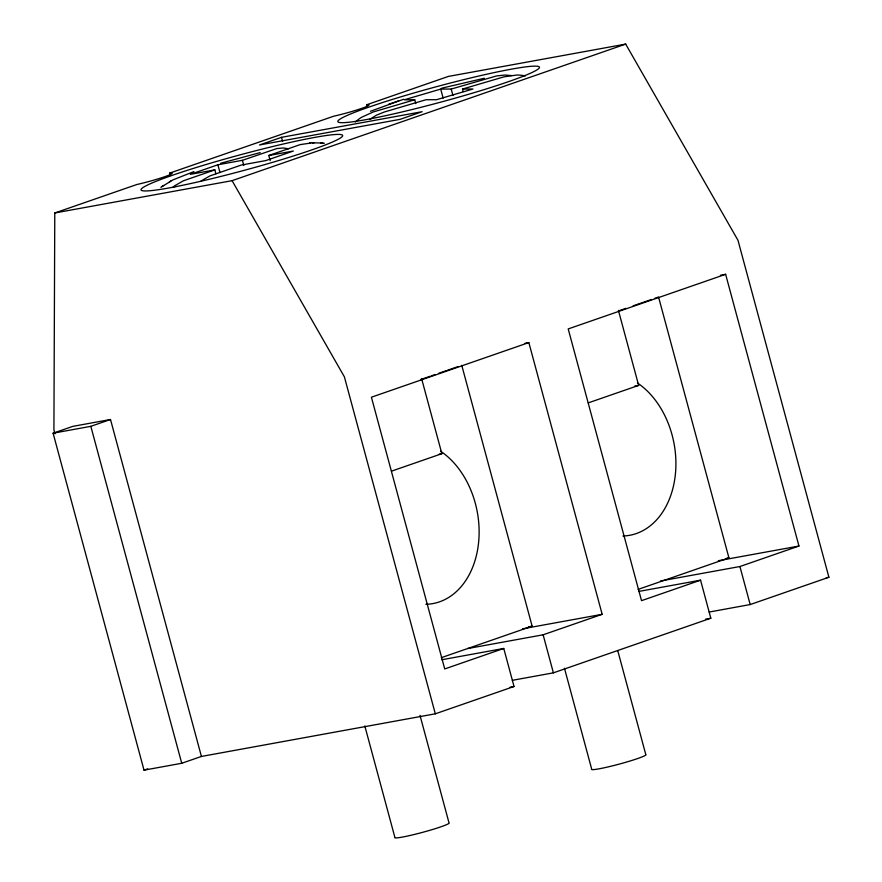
<?xml version="1.0" encoding="UTF-8"?>
<svg xmlns="http://www.w3.org/2000/svg" width="882" height="882" viewBox="0 0 882 882"><rect width="100%" height="100%" fill="white"/><g stroke="black" fill="none" stroke-linecap="round" stroke-linejoin="round"><path stroke-width="1.32" d="M709.15 612.042L750.185 604.556L828.904 577.247L737.98 240.301L625.68 44.1L448.365 76.425L366.592 104.793A24.883 1.907 -15.1 0 1 361.543 108.431A24.883 1.907 -15.1 0 1 333.639 116.226L169.796 173.07A24.883 1.907 -15.1 0 1 164.758 176.709A24.883 1.907 -15.1 0 1 136.842 184.514L54.783 212.981L53.912 429.821L54.993 433.79M160.844 187.348L172.927 179.895L193.897 171.604M201.052 180.964L209.861 175.948L241.26 165.055L265.78 160.59L293.331 151.031L268.812 155.497L270.212 160.667M370.043 119.246L376.46 115.156L384.497 111.937L426.05 99.732L436.535 99.71L472.995 89.005L462.499 89.038L463.193 91.618M161.924 186.466L163.567 185.463M169.421 181.846L170.899 180.942M370.473 111.253L403.669 99.225M281.534 137.327L259.506 144.968L400.141 119.335L422.158 111.694L281.534 137.327L282.604 141.296M288.789 148.782L283.144 147.967L276.772 148.573L242.407 160.315L217.887 164.78L190.336 174.338L214.855 169.873L215.903 173.754M214.855 169.873L183.456 180.766L174.614 185.804A46.36 34.023 79.7 0 0 172.872 187.381M268.812 155.497L300.211 144.604L310.023 143.171M54.783 212.981L232.087 180.667L625.68 44.1M201.416 756.447L181.736 763.272L144.02 770.151L53.096 433.205L72.776 426.381L110.504 419.501L201.416 756.447L435.311 713.814L514.03 686.494L503.765 648.457L441.794 659.758M53.096 433.205L90.824 426.326L110.504 419.501M420.571 379.591L430.262 376.228M431.474 375.809L435.113 374.541M438.74 373.284L446.005 370.76M447.218 370.341L458.122 366.559M619.792 310.464L625.845 308.358M633.111 305.845L641.589 302.901M642.802 302.482L651.28 299.538M654.907 298.281L658.545 297.013L728.929 557.876L638.105 589.397M467.68 648.557L543.125 634.797L602.163 614.313L528.847 342.58L371.41 397.209L444.726 668.942L503.765 648.457M660.431 581.006L739.921 566.52L798.96 546.035L725.632 274.302L568.206 328.931L641.523 600.664L700.562 580.18L710.826 618.216L553.389 672.845L512.354 680.32M391.487 471.164L441.86 453.679L421.618 378.654M588.272 402.876L638.656 385.401L618.414 310.376M441.309 657.674L532.133 626.165L461.749 365.302M144.02 770.151L147.702 768.872M388.819 104.175L393.78 102.51M394.386 102.301L398.774 100.813M511.472 75.554L504.956 75.047L496.654 75.907L451.198 89.06L440.713 89.093L404.254 99.798L414.749 99.765L415.797 103.646M414.749 99.765L373.207 111.97L361.355 117.394A46.36 44.42 89.8 0 0 355.325 122.069M462.499 89.038L504.052 76.833L516.863 75.025A46.36 44.42 89.8 0 1 525.407 75.94M220.787 163.225L260.201 152.597M441.805 88.167L484.273 78.266M720.44 275.25L725.632 274.302M525.022 343.285L528.847 342.58M634.654 386.129L638.656 385.401M439.192 454.164L441.86 453.679M726.415 558.339L728.929 557.876M718.301 560.732L798.96 546.035M638.579 591.469L700.562 580.18M528.362 626.848L532.133 626.165M522.519 628.833L602.163 614.313M826.247 577.732L828.904 577.247M705.534 619.186L710.826 618.216M510.061 687.221L514.03 686.494M309.615 142.939L314.113 142.829M320.794 143.005L324.311 143.292M312.206 142.785L322.911 143.049M232.087 180.667L344.399 376.868L435.311 713.814M739.921 566.52L750.185 604.556M617.863 651.048L645.756 754.441A28.224 2.161 -15.1 0 1 619.131 764.132A28.224 2.161 -15.1 0 1 591.657 769.005L564.469 668.269M451.198 89.06L452.951 95.532M440.713 89.093L443.15 98.156M543.125 634.797L553.389 672.845M419.997 715.357L448.971 822.719A28.224 2.161 -15.1 0 1 422.335 832.41A28.224 2.161 -15.1 0 1 394.86 837.294L364.817 725.952M242.407 160.315L243.796 165.485M217.887 164.78L219.982 172.541M90.824 426.326L181.736 763.272M366.592 104.793L366.703 107.406M169.796 173.07L169.906 175.694M440.614 451.231A81.861 60.075 79.7 0 1 478.65 542.011A81.861 60.075 79.7 0 1 425.885 604.291M637.41 382.953A81.861 60.075 79.7 0 1 675.458 473.546A81.861 60.075 79.7 0 1 622.957 536.002M174.868 186.841A104.44 8.015 -15.1 0 0 340.628 137.857A104.44 8.015 -15.1 0 0 209.993 163.346A104.44 8.015 -15.1 0 0 174.868 186.841M371.664 118.563A104.44 8.015 -15.1 0 0 537.425 69.579A104.44 8.015 -15.1 0 0 406.789 95.069A104.44 8.015 -15.1 0 0 371.664 118.563"/></g></svg>
